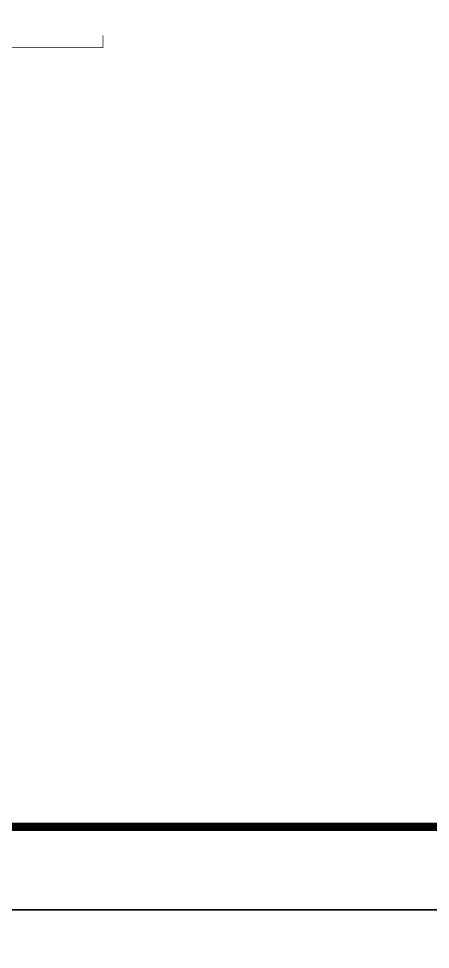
# Model space of a CAD drawing. Extents: x 3002737 to 4077523, y -995787 to -7267.
# Drawn here: x 3261672 to 3266626, y -758662 to -747456 of the extents above; entities that cross this region are included whole.
import ezdxf

# ---------------------------------------------------------------- set-up
doc = ezdxf.new("R2010")
doc.units = 0
doc.header["$LTSCALE"] = 1000
doc.header["$MEASUREMENT"] = 0
doc.layers.get('0').update_dxf_attribs({"linetype": 'CONTINUOUS'})
doc.layers.add('!!电气', color=1, linetype='CONTINUOUS')
doc.layers.add('yichutu', color=7, linetype='CONTINUOUS', true_color=0xffffff, plot=False)
doc.layers.add('图框', color=147, linetype='CONTINUOUS', lineweight=20)

# ---------------------------------------------------------------- blocks, each defined once
blk = doc.blocks.new('A$C1C403CBE')
at = {"color": 252, "const_width": 8}
blk.add_lwpolyline([(47450, -100), (47450, -250), (46300, -250), (46300, -100)], dxfattribs=at)

msp = doc.modelspace()

# ---------------------------------------------------------------- linework, layer by layer
at = {"layer": 'yichutu', "color": 7, "true_color": 0xffffff}
for points in [[(3200935, -758186.6), (3200935, -698786.6), (3285035, -698786.6), (3285035, -758186.6)], [(3200935, -817586.6), (3200935, -758186.6), (3285035, -758186.6), (3285035, -817586.6)]]:
    msp.add_lwpolyline(points, close=True, dxfattribs=at)
at = {"layer": '图框'}
for points in [[(3200935, -698786.6), (3285035, -698786.6), (3285035, -758186.6), (3200935, -758186.6)], [(3200935, -698786.6), (3285035, -698786.6), (3285035, -758186.6), (3200935, -758186.6)], [(3200935, -758186.6), (3285035, -758186.6), (3285035, -817586.6), (3200935, -817586.6)], [(3200935, -758186.6), (3285035, -758186.6), (3285035, -817586.6), (3200935, -817586.6)]]:
    msp.add_lwpolyline(points, close=True, dxfattribs=at)
at = {"layer": '图框', "const_width": 100}
msp.add_lwpolyline([(3284035, -757186.6), (3284035, -699786.6), (3203435, -699786.6), (3203435, -757186.6)], close=True, dxfattribs=at)

# ---------------------------------------------------------------- block references
at = {"layer": '!!电气'}
msp.add_blockref('A$C1C403CBE', (3215237.4, -747555.9), dxfattribs=at)

doc.saveas('drawing.dxf')
